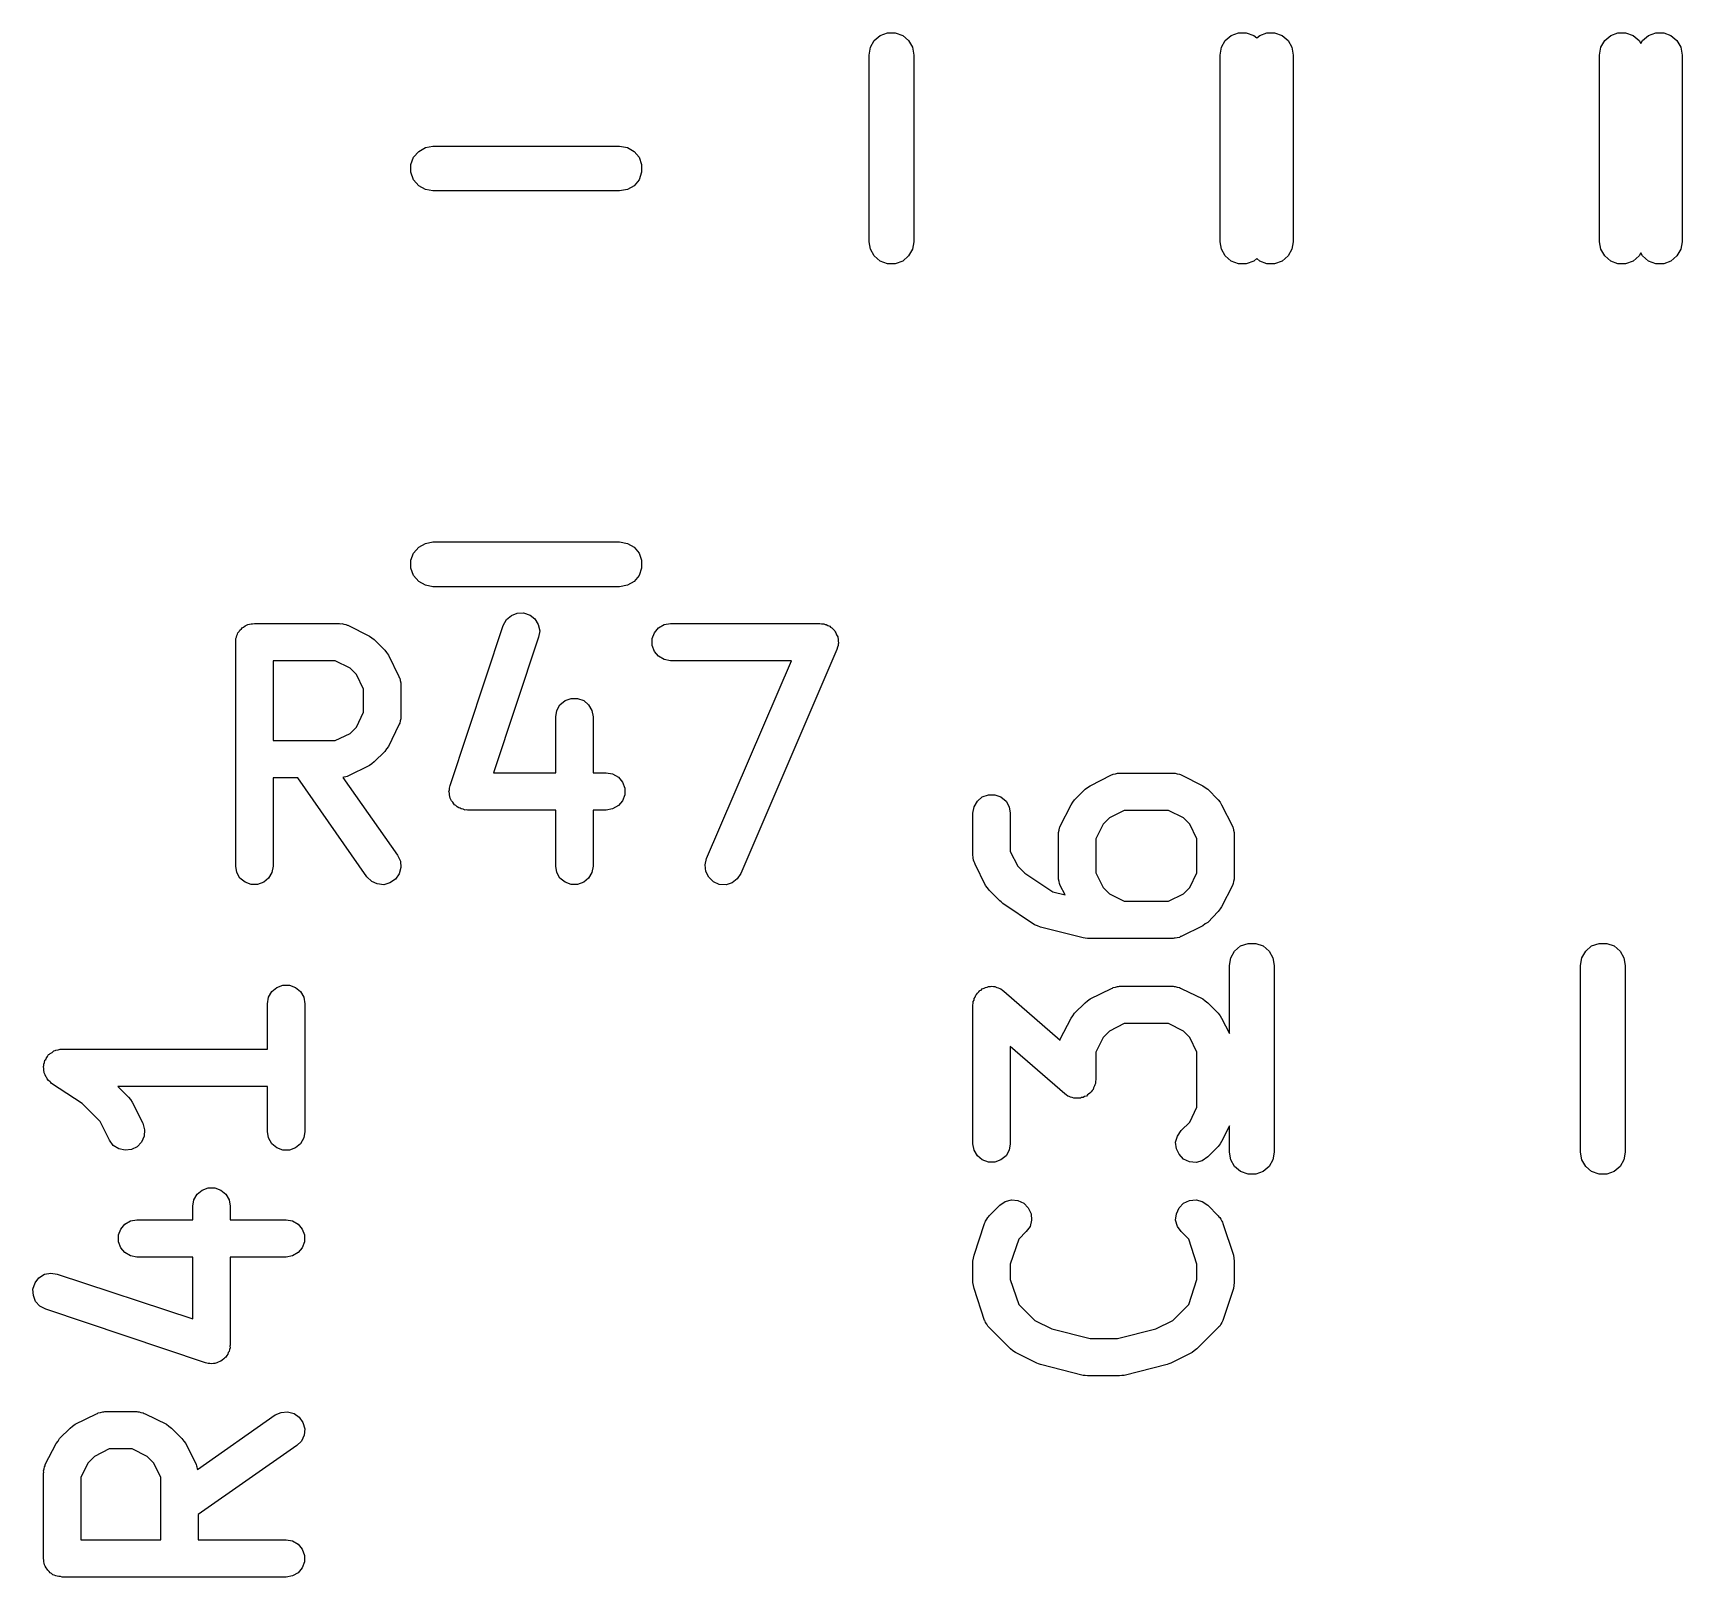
# Model space of a CAD drawing. Extents: x 83.4 to 168.1, y -157.3 to -85.4.
# Drawn here: x 121.357 to 125.773, y -120.176 to -116.041 of the extents above; entities that cross this region are included whole.
import ezdxf

# ---------------------------------------------------------------- set-up
doc = ezdxf.new("R2010")
doc.units = 0
doc.header["$MEASUREMENT"] = 0
doc.layers.add('BLACK', color=7, linetype='CONTINUOUS')

msp = doc.modelspace()

# ---------------------------------------------------------------- linework, layer by layer
at = {"layer": 'Black'}
for p, q in [((123.61, -116.061), (123.626, -116.048)), ((123.626, -116.048), (123.645, -116.041)), ((123.645, -116.041), (123.666, -116.041)), ((123.666, -116.041), (123.686, -116.048)), ((123.686, -116.048), (123.702, -116.061)), ((124.55, -116.061), (124.566, -116.048)), ((124.566, -116.048), (124.585, -116.041)), ((124.585, -116.041), (124.606, -116.041)), ((124.606, -116.041), (124.626, -116.048)), ((124.626, -116.048), (124.634, -116.054)), ((124.634, -116.054), (124.642, -116.048)), ((124.642, -116.048), (124.661, -116.041)), ((124.661, -116.041), (124.682, -116.041)), ((124.682, -116.041), (124.702, -116.048)), ((124.702, -116.048), (124.718, -116.061)), ((125.566, -116.061), (125.582, -116.048)), ((125.582, -116.048), (125.601, -116.041)), ((125.601, -116.041), (125.622, -116.041)), ((125.622, -116.041), (125.642, -116.048)), ((125.642, -116.048), (125.658, -116.061)), ((125.667, -116.061), (125.683, -116.048)), ((125.683, -116.048), (125.703, -116.041)), ((125.703, -116.041), (125.724, -116.041)), ((125.724, -116.041), (125.743, -116.048)), ((125.743, -116.048), (125.759, -116.061)), ((123.596, -116.1), (123.6, -116.079)), ((123.6, -116.079), (123.61, -116.061)), ((123.702, -116.061), (123.712, -116.079)), ((123.712, -116.079), (123.716, -116.1)), ((124.536, -116.1), (124.54, -116.079)), ((124.54, -116.079), (124.55, -116.061)), ((124.718, -116.061), (124.728, -116.079)), ((124.728, -116.079), (124.732, -116.1)), ((125.552, -116.1), (125.556, -116.079)), ((125.556, -116.079), (125.566, -116.061)), ((125.658, -116.061), (125.663, -116.069)), ((125.663, -116.069), (125.667, -116.061)), ((125.759, -116.061), (125.77, -116.079)), ((125.77, -116.079), (125.773, -116.1)), ((123.596, -116.6), (123.596, -116.1)), ((123.716, -116.1), (123.716, -116.6)), ((124.536, -116.6), (124.536, -116.1)), ((124.732, -116.1), (124.732, -116.6)), ((125.552, -116.6), (125.552, -116.1)), ((125.773, -116.1), (125.773, -116.6)), ((122.376, -116.374), (122.39, -116.358)), ((122.39, -116.358), (122.408, -116.348)), ((122.408, -116.348), (122.428, -116.344)), ((122.428, -116.344), (122.928, -116.344)), ((122.928, -116.344), (122.949, -116.348)), ((122.949, -116.348), (122.967, -116.358)), ((122.967, -116.358), (122.98, -116.374)), ((122.369, -116.393), (122.376, -116.374)), ((122.369, -116.414), (122.369, -116.393)), ((122.98, -116.374), (122.987, -116.393)), ((122.987, -116.393), (122.987, -116.414)), ((122.376, -116.434), (122.369, -116.414)), ((122.39, -116.45), (122.376, -116.434)), ((122.98, -116.434), (122.967, -116.45)), ((122.987, -116.414), (122.98, -116.434)), ((122.408, -116.46), (122.39, -116.45)), ((122.428, -116.464), (122.408, -116.46)), ((122.928, -116.464), (122.428, -116.464)), ((122.949, -116.46), (122.928, -116.464)), ((122.967, -116.45), (122.949, -116.46)), ((123.6, -116.62), (123.596, -116.6)), ((123.61, -116.638), (123.6, -116.62)), ((123.712, -116.62), (123.702, -116.638)), ((123.716, -116.6), (123.712, -116.62)), ((124.54, -116.62), (124.536, -116.6)), ((124.55, -116.638), (124.54, -116.62)), ((124.728, -116.62), (124.718, -116.638)), ((124.732, -116.6), (124.728, -116.62)), ((125.556, -116.62), (125.552, -116.6)), ((125.566, -116.638), (125.556, -116.62)), ((125.77, -116.62), (125.759, -116.638)), ((125.773, -116.6), (125.77, -116.62)), ((123.626, -116.652), (123.61, -116.638)), ((123.645, -116.659), (123.626, -116.652)), ((123.666, -116.659), (123.645, -116.659)), ((123.686, -116.652), (123.666, -116.659)), ((123.702, -116.638), (123.686, -116.652)), ((124.566, -116.652), (124.55, -116.638)), ((124.585, -116.659), (124.566, -116.652)), ((124.606, -116.659), (124.585, -116.659)), ((124.626, -116.652), (124.606, -116.659)), ((124.634, -116.645), (124.626, -116.652)), ((124.642, -116.652), (124.634, -116.645)), ((124.661, -116.659), (124.642, -116.652)), ((124.682, -116.659), (124.661, -116.659)), ((124.702, -116.652), (124.682, -116.659)), ((124.718, -116.638), (124.702, -116.652)), ((125.582, -116.652), (125.566, -116.638)), ((125.601, -116.659), (125.582, -116.652)), ((125.622, -116.659), (125.601, -116.659)), ((125.642, -116.652), (125.622, -116.659)), ((125.658, -116.638), (125.642, -116.652)), ((125.663, -116.63), (125.658, -116.638)), ((125.667, -116.638), (125.663, -116.63)), ((125.683, -116.652), (125.667, -116.638)), ((125.703, -116.659), (125.683, -116.652)), ((125.724, -116.659), (125.703, -116.659)), ((125.743, -116.652), (125.724, -116.659)), ((125.759, -116.638), (125.743, -116.652)), ((122.376, -117.434), (122.39, -117.418)), ((122.39, -117.418), (122.408, -117.408)), ((122.408, -117.408), (122.428, -117.404)), ((122.428, -117.404), (122.928, -117.404)), ((122.928, -117.404), (122.949, -117.408)), ((122.949, -117.408), (122.967, -117.418)), ((122.967, -117.418), (122.98, -117.434)), ((122.369, -117.453), (122.376, -117.434)), ((122.369, -117.474), (122.369, -117.453)), ((122.98, -117.434), (122.987, -117.453)), ((122.987, -117.453), (122.987, -117.474)), ((122.376, -117.494), (122.369, -117.474)), ((122.39, -117.51), (122.376, -117.494)), ((122.98, -117.494), (122.967, -117.51)), ((122.987, -117.474), (122.98, -117.494)), ((122.408, -117.52), (122.39, -117.51)), ((122.428, -117.524), (122.408, -117.52)), ((122.928, -117.524), (122.428, -117.524)), ((122.949, -117.52), (122.928, -117.524)), ((122.967, -117.51), (122.949, -117.52)), ((122.638, -117.601), (122.654, -117.595)), ((122.654, -117.595), (122.671, -117.594)), ((122.671, -117.594), (122.688, -117.6)), ((121.909, -117.644), (121.911, -117.64)), ((121.911, -117.64), (121.915, -117.637)), ((121.915, -117.637), (121.917, -117.634)), ((121.917, -117.634), (121.921, -117.632)), ((121.921, -117.632), (121.925, -117.629)), ((121.925, -117.629), (121.929, -117.627)), ((121.929, -117.627), (121.932, -117.625)), ((121.932, -117.625), (121.937, -117.624)), ((121.937, -117.624), (121.941, -117.623)), ((121.941, -117.623), (121.945, -117.623)), ((121.945, -117.623), (121.95, -117.622)), ((121.95, -117.622), (122.178, -117.622)), ((122.178, -117.622), (122.181, -117.623)), ((122.181, -117.623), (122.184, -117.622)), ((122.184, -117.622), (122.189, -117.624)), ((122.189, -117.624), (122.195, -117.625)), ((122.195, -117.625), (122.198, -117.627)), ((122.198, -117.627), (122.2, -117.627)), ((122.2, -117.627), (122.258, -117.656)), ((122.474, -118.056), (122.616, -117.628)), ((122.616, -117.628), (122.625, -117.612)), ((122.625, -117.612), (122.638, -117.601)), ((122.688, -117.6), (122.701, -117.61)), ((122.701, -117.61), (122.71, -117.625)), ((122.71, -117.625), (122.714, -117.642)), ((122.714, -117.642), (122.711, -117.659)), ((123.021, -117.647), (123.032, -117.634)), ((123.032, -117.634), (123.047, -117.625)), ((123.047, -117.625), (123.064, -117.622)), ((123.064, -117.622), (123.464, -117.622)), ((123.464, -117.622), (123.469, -117.623)), ((123.469, -117.623), (123.475, -117.623)), ((123.475, -117.623), (123.478, -117.625)), ((123.478, -117.625), (123.481, -117.625)), ((123.481, -117.625), (123.486, -117.628)), ((123.486, -117.628), (123.491, -117.63)), ((123.491, -117.63), (123.493, -117.632)), ((123.493, -117.632), (123.496, -117.634)), ((123.496, -117.634), (123.5, -117.638)), ((123.5, -117.638), (123.504, -117.642)), ((123.504, -117.642), (123.505, -117.645)), ((121.9, -117.663), (121.902, -117.659)), ((121.9, -117.668), (121.9, -117.663)), ((121.9, -117.672), (121.9, -117.668)), ((121.9, -118.272), (121.9, -117.672)), ((121.902, -117.659), (121.903, -117.655)), ((121.903, -117.655), (121.905, -117.651)), ((121.905, -117.651), (121.906, -117.647)), ((121.906, -117.647), (121.909, -117.644)), ((122.258, -117.656), (122.264, -117.661)), ((122.264, -117.661), (122.271, -117.665)), ((122.271, -117.665), (122.299, -117.694)), ((122.711, -117.659), (122.59, -118.022)), ((123.015, -117.663), (123.021, -117.647)), ((123.015, -117.681), (123.015, -117.663)), ((123.021, -117.697), (123.015, -117.681)), ((123.505, -117.645), (123.507, -117.647)), ((123.507, -117.647), (123.509, -117.653)), ((123.509, -117.653), (123.512, -117.658)), ((123.511, -117.686), (123.51, -117.692)), ((123.513, -117.681), (123.511, -117.686)), ((123.512, -117.658), (123.512, -117.661)), ((123.512, -117.661), (123.513, -117.663)), ((123.513, -117.663), (123.513, -117.669)), ((123.513, -117.669), (123.514, -117.675)), ((123.514, -117.675), (123.513, -117.678)), ((123.513, -117.678), (123.513, -117.681)), ((122, -117.722), (122, -117.936)), ((122.166, -117.722), (122, -117.722)), ((122.206, -117.742), (122.166, -117.722)), ((122.299, -117.694), (122.304, -117.7)), ((122.304, -117.7), (122.309, -117.707)), ((122.309, -117.707), (122.337, -117.764)), ((123.032, -117.71), (123.021, -117.697)), ((123.047, -117.719), (123.032, -117.71)), ((123.064, -117.722), (123.047, -117.719)), ((123.388, -117.722), (123.064, -117.722)), ((123.161, -118.252), (123.388, -117.722)), ((123.51, -117.692), (123.253, -118.292)), ((122.223, -117.759), (122.206, -117.742)), ((122.242, -117.798), (122.223, -117.759)), ((122.337, -117.764), (122.338, -117.767)), ((122.338, -117.767), (122.339, -117.769)), ((122.339, -117.769), (122.34, -117.775)), ((122.242, -117.86), (122.242, -117.798)), ((122.34, -117.775), (122.342, -117.781)), ((122.342, -117.781), (122.342, -117.784)), ((122.342, -117.784), (122.342, -117.786)), ((122.342, -117.786), (122.342, -117.872)), ((122.223, -117.9), (122.242, -117.86)), ((122.757, -117.872), (122.76, -117.855)), ((122.76, -117.855), (122.768, -117.84)), ((122.768, -117.84), (122.782, -117.829)), ((122.782, -117.829), (122.798, -117.823)), ((122.798, -117.823), (122.815, -117.823)), ((122.815, -117.823), (122.832, -117.829)), ((122.832, -117.829), (122.845, -117.84)), ((122.845, -117.84), (122.854, -117.855)), ((122.854, -117.855), (122.857, -117.872)), ((122.206, -117.917), (122.223, -117.9)), ((122.337, -117.894), (122.309, -117.952)), ((122.338, -117.892), (122.337, -117.894)), ((122.339, -117.889), (122.338, -117.892)), ((122.34, -117.883), (122.339, -117.889)), ((122.342, -117.878), (122.34, -117.883)), ((122.342, -117.872), (122.342, -117.875)), ((122.342, -117.875), (122.342, -117.878)), ((122.757, -118.022), (122.757, -117.872)), ((122.857, -117.872), (122.857, -118.022)), ((122, -117.936), (122.166, -117.936)), ((122.166, -117.936), (122.206, -117.917)), ((122.271, -117.993), (122.264, -117.998)), ((122.299, -117.965), (122.271, -117.993)), ((122.304, -117.958), (122.299, -117.965)), ((122.309, -117.952), (122.304, -117.958)), ((122.066, -118.036), (122, -118.036)), ((122, -118.036), (122, -118.272)), ((122.251, -118.301), (122.066, -118.036)), ((122.189, -118.034), (122.187, -118.035)), ((122.187, -118.035), (122.333, -118.243)), ((122.195, -118.033), (122.189, -118.034)), ((122.198, -118.032), (122.195, -118.033)), ((122.2, -118.031), (122.198, -118.032)), ((122.258, -118.003), (122.2, -118.031)), ((122.264, -117.998), (122.258, -118.003)), ((122.59, -118.022), (122.757, -118.022)), ((122.857, -118.022), (122.892, -118.022)), ((122.892, -118.022), (122.909, -118.025)), ((122.909, -118.025), (122.925, -118.034)), ((122.925, -118.034), (122.936, -118.047)), ((124.188, -118.057), (124.245, -118.028)), ((124.245, -118.028), (124.248, -118.027)), ((124.248, -118.027), (124.25, -118.026)), ((124.25, -118.026), (124.256, -118.025)), ((124.256, -118.025), (124.261, -118.023)), ((124.261, -118.023), (124.264, -118.023)), ((124.264, -118.023), (124.267, -118.023)), ((124.267, -118.023), (124.41, -118.023)), ((124.41, -118.023), (124.413, -118.023)), ((124.413, -118.023), (124.416, -118.023)), ((124.416, -118.023), (124.421, -118.025)), ((124.421, -118.025), (124.427, -118.026)), ((124.427, -118.026), (124.43, -118.027)), ((124.43, -118.027), (124.432, -118.028)), ((124.432, -118.028), (124.49, -118.057)), ((122.471, -118.073), (122.472, -118.068)), ((122.472, -118.077), (122.471, -118.073)), ((122.472, -118.063), (122.473, -118.06)), ((122.472, -118.068), (122.472, -118.063)), ((122.472, -118.081), (122.472, -118.077)), ((122.473, -118.086), (122.472, -118.081)), ((122.473, -118.06), (122.474, -118.056)), ((122.936, -118.047), (122.942, -118.063)), ((122.942, -118.081), (122.936, -118.097)), ((122.942, -118.063), (122.942, -118.081)), ((123.899, -118.087), (123.916, -118.081)), ((123.916, -118.081), (123.933, -118.081)), ((123.933, -118.081), (123.949, -118.087)), ((124.146, -118.095), (124.175, -118.066)), ((124.175, -118.066), (124.181, -118.062)), ((124.181, -118.062), (124.188, -118.057)), ((124.49, -118.057), (124.496, -118.062)), ((124.496, -118.062), (124.503, -118.066)), ((124.503, -118.066), (124.531, -118.095)), ((122.474, -118.09), (122.473, -118.086)), ((122.476, -118.094), (122.474, -118.09)), ((122.478, -118.097), (122.476, -118.094)), ((122.481, -118.101), (122.478, -118.097)), ((122.484, -118.105), (122.481, -118.101)), ((122.486, -118.108), (122.484, -118.105)), ((122.489, -118.11), (122.486, -118.108)), ((122.493, -118.113), (122.489, -118.11)), ((122.497, -118.116), (122.493, -118.113)), ((122.501, -118.117), (122.497, -118.116)), ((122.504, -118.119), (122.501, -118.117)), ((122.509, -118.12), (122.504, -118.119)), ((122.514, -118.122), (122.509, -118.12)), ((122.517, -118.121), (122.514, -118.122)), ((122.521, -118.122), (122.517, -118.121)), ((122.757, -118.122), (122.521, -118.122)), ((122.757, -118.272), (122.757, -118.122)), ((122.892, -118.122), (122.857, -118.122)), ((122.857, -118.122), (122.857, -118.272)), ((122.909, -118.119), (122.892, -118.122)), ((122.925, -118.11), (122.909, -118.119)), ((122.936, -118.097), (122.925, -118.11)), ((123.874, -118.13), (123.877, -118.113)), ((123.877, -118.113), (123.886, -118.098)), ((123.886, -118.098), (123.899, -118.087)), ((123.949, -118.087), (123.963, -118.098)), ((123.963, -118.098), (123.971, -118.113)), ((123.971, -118.113), (123.974, -118.13)), ((124.108, -118.165), (124.137, -118.108)), ((124.137, -118.108), (124.142, -118.101)), ((124.142, -118.101), (124.146, -118.095)), ((124.279, -118.123), (124.24, -118.143)), ((124.398, -118.123), (124.279, -118.123)), ((124.438, -118.143), (124.398, -118.123)), ((124.531, -118.095), (124.536, -118.101)), ((124.536, -118.101), (124.54, -118.108)), ((124.54, -118.108), (124.569, -118.165)), ((123.874, -118.244), (123.874, -118.13)), ((123.974, -118.13), (123.974, -118.233)), ((124.105, -118.176), (124.106, -118.17)), ((124.106, -118.17), (124.107, -118.168)), ((124.107, -118.168), (124.108, -118.165)), ((124.223, -118.16), (124.203, -118.199)), ((124.24, -118.143), (124.223, -118.16)), ((124.455, -118.16), (124.438, -118.143)), ((124.474, -118.199), (124.455, -118.16)), ((124.569, -118.165), (124.57, -118.168)), ((124.57, -118.168), (124.571, -118.17)), ((124.571, -118.17), (124.572, -118.176)), ((124.103, -118.182), (124.105, -118.176)), ((124.103, -118.184), (124.103, -118.182)), ((124.103, -118.187), (124.103, -118.184)), ((124.103, -118.302), (124.103, -118.187)), ((124.203, -118.199), (124.203, -118.29)), ((124.474, -118.29), (124.474, -118.199)), ((124.572, -118.176), (124.574, -118.182)), ((124.574, -118.182), (124.574, -118.184)), ((124.574, -118.184), (124.574, -118.187)), ((124.574, -118.187), (124.574, -118.302)), ((122.333, -118.243), (122.341, -118.259)), ((122.341, -118.259), (122.342, -118.276)), ((123.157, -118.269), (123.161, -118.252)), ((123.875, -118.247), (123.874, -118.244)), ((123.875, -118.25), (123.875, -118.247)), ((123.876, -118.256), (123.875, -118.25)), ((123.877, -118.261), (123.876, -118.256)), ((123.974, -118.233), (123.994, -118.272)), ((121.903, -118.289), (121.9, -118.272)), ((121.911, -118.304), (121.903, -118.289)), ((121.925, -118.315), (121.911, -118.304)), ((121.988, -118.304), (121.975, -118.315)), ((121.997, -118.289), (121.988, -118.304)), ((122, -118.272), (121.997, -118.289)), ((122.264, -118.313), (122.251, -118.301)), ((122.338, -118.293), (122.328, -118.307)), ((122.342, -118.276), (122.338, -118.293)), ((122.76, -118.289), (122.757, -118.272)), ((122.768, -118.304), (122.76, -118.289)), ((122.782, -118.315), (122.768, -118.304)), ((122.845, -118.304), (122.832, -118.315)), ((122.854, -118.289), (122.845, -118.304)), ((122.857, -118.272), (122.854, -118.289)), ((123.159, -118.287), (123.157, -118.269)), ((123.167, -118.302), (123.159, -118.287)), ((123.179, -118.314), (123.167, -118.302)), ((123.253, -118.292), (123.243, -118.306)), ((123.879, -118.264), (123.877, -118.261)), ((123.88, -118.267), (123.879, -118.264)), ((123.908, -118.324), (123.88, -118.267)), ((123.994, -118.272), (124.013, -118.291)), ((124.013, -118.291), (124.088, -118.341)), ((124.103, -118.304), (124.103, -118.302)), ((124.103, -118.307), (124.103, -118.304)), ((124.203, -118.29), (124.223, -118.329)), ((124.455, -118.329), (124.474, -118.29)), ((124.574, -118.302), (124.574, -118.304)), ((124.574, -118.304), (124.574, -118.307)), ((121.941, -118.321), (121.925, -118.315)), ((121.958, -118.321), (121.941, -118.321)), ((121.975, -118.315), (121.958, -118.321)), ((122.279, -118.32), (122.264, -118.313)), ((122.297, -118.322), (122.279, -118.32)), ((122.313, -118.317), (122.297, -118.322)), ((122.328, -118.307), (122.313, -118.317)), ((122.798, -118.321), (122.782, -118.315)), ((122.815, -118.321), (122.798, -118.321)), ((122.832, -118.315), (122.815, -118.321)), ((123.195, -118.321), (123.179, -118.314)), ((123.213, -118.322), (123.195, -118.321)), ((123.229, -118.317), (123.213, -118.322)), ((123.243, -118.306), (123.229, -118.317)), ((123.913, -118.33), (123.908, -118.324)), ((123.918, -118.337), (123.913, -118.33)), ((123.946, -118.365), (123.918, -118.337)), ((124.088, -118.341), (124.121, -118.349)), ((124.105, -118.313), (124.103, -118.307)), ((124.106, -118.319), (124.105, -118.313)), ((124.107, -118.321), (124.106, -118.319)), ((124.108, -118.324), (124.107, -118.321)), ((124.121, -118.349), (124.108, -118.324)), ((124.223, -118.329), (124.24, -118.346)), ((124.24, -118.346), (124.279, -118.366)), ((124.398, -118.366), (124.438, -118.346)), ((124.438, -118.346), (124.455, -118.329)), ((124.569, -118.324), (124.54, -118.381)), ((124.57, -118.321), (124.569, -118.324)), ((124.571, -118.319), (124.57, -118.321)), ((124.572, -118.313), (124.571, -118.319)), ((124.574, -118.307), (124.572, -118.313)), ((123.95, -118.368), (123.946, -118.365)), ((123.954, -118.372), (123.95, -118.368)), ((124.039, -118.429), (123.954, -118.372)), ((124.279, -118.366), (124.398, -118.366)), ((124.536, -118.387), (124.531, -118.394)), ((124.54, -118.381), (124.536, -118.387)), ((124.047, -118.432), (124.039, -118.429)), ((124.055, -118.436), (124.047, -118.432)), ((124.169, -118.464), (124.055, -118.436)), ((124.49, -118.432), (124.432, -118.461)), ((124.496, -118.427), (124.49, -118.432)), ((124.503, -118.423), (124.496, -118.427)), ((124.531, -118.394), (124.503, -118.423)), ((124.175, -118.465), (124.169, -118.464)), ((124.181, -118.466), (124.175, -118.465)), ((124.41, -118.466), (124.181, -118.466)), ((124.413, -118.465), (124.41, -118.466)), ((124.416, -118.465), (124.413, -118.465)), ((124.421, -118.464), (124.416, -118.465)), ((124.427, -118.463), (124.421, -118.464)), ((124.43, -118.461), (124.427, -118.463)), ((124.432, -118.461), (124.43, -118.461)), ((124.591, -118.486), (124.611, -118.479)), ((124.611, -118.479), (124.632, -118.479)), ((124.632, -118.479), (124.651, -118.486)), ((125.531, -118.486), (125.551, -118.479)), ((125.551, -118.479), (125.572, -118.479)), ((125.572, -118.479), (125.591, -118.486)), ((124.561, -118.538), (124.565, -118.518)), ((124.565, -118.518), (124.575, -118.5)), ((124.575, -118.5), (124.591, -118.486)), ((124.651, -118.486), (124.667, -118.5)), ((124.667, -118.5), (124.677, -118.518)), ((124.677, -118.518), (124.681, -118.538)), ((125.501, -118.538), (125.505, -118.518)), ((125.505, -118.518), (125.515, -118.5)), ((125.515, -118.5), (125.531, -118.486)), ((125.591, -118.486), (125.607, -118.5)), ((125.607, -118.5), (125.617, -118.518)), ((125.617, -118.518), (125.621, -118.538)), ((124.561, -118.72), (124.561, -118.538)), ((124.681, -118.538), (124.681, -119.038)), ((125.501, -119.038), (125.501, -118.538)), ((125.621, -118.538), (125.621, -119.038)), ((121.988, -118.623), (121.997, -118.608)), ((121.997, -118.608), (122.01, -118.597)), ((122.01, -118.597), (122.026, -118.591)), ((122.026, -118.591), (122.044, -118.591)), ((122.044, -118.591), (122.06, -118.597)), ((122.06, -118.597), (122.073, -118.608)), ((122.073, -118.608), (122.082, -118.623)), ((123.884, -118.616), (123.886, -118.612)), ((123.886, -118.612), (123.89, -118.609)), ((123.89, -118.609), (123.893, -118.605)), ((123.893, -118.605), (123.896, -118.604)), ((123.896, -118.604), (123.899, -118.601)), ((123.899, -118.601), (123.904, -118.599)), ((123.904, -118.599), (123.908, -118.597)), ((123.908, -118.597), (123.912, -118.596)), ((123.912, -118.596), (123.916, -118.595)), ((123.916, -118.595), (123.921, -118.595)), ((123.921, -118.595), (123.925, -118.594)), ((123.925, -118.594), (123.929, -118.595)), ((123.929, -118.595), (123.933, -118.595)), ((123.933, -118.595), (123.938, -118.597)), ((123.938, -118.597), (123.942, -118.598)), ((123.942, -118.598), (123.946, -118.6)), ((123.946, -118.6), (123.949, -118.601)), ((123.949, -118.601), (123.953, -118.604)), ((123.953, -118.604), (123.957, -118.607)), ((123.957, -118.607), (124.108, -118.738)), ((124.188, -118.628), (124.245, -118.6)), ((124.245, -118.6), (124.248, -118.599)), ((124.248, -118.599), (124.25, -118.597)), ((124.25, -118.597), (124.256, -118.596)), ((124.256, -118.596), (124.261, -118.595)), ((124.261, -118.595), (124.264, -118.595)), ((124.264, -118.595), (124.267, -118.594)), ((124.267, -118.594), (124.41, -118.594)), ((124.41, -118.594), (124.413, -118.595)), ((124.413, -118.595), (124.416, -118.595)), ((124.416, -118.595), (124.421, -118.596)), ((124.421, -118.596), (124.427, -118.597)), ((124.427, -118.597), (124.43, -118.599)), ((124.43, -118.599), (124.432, -118.6)), ((124.432, -118.6), (124.49, -118.628)), ((121.985, -118.641), (121.988, -118.623)), ((121.985, -118.762), (121.985, -118.641)), ((122.082, -118.623), (122.085, -118.641)), ((122.085, -118.641), (122.085, -118.983)), ((123.874, -118.644), (123.875, -118.64)), ((123.874, -119.016), (123.874, -118.644)), ((123.875, -118.635), (123.877, -118.631)), ((123.875, -118.64), (123.875, -118.635)), ((123.877, -118.627), (123.88, -118.623)), ((123.877, -118.631), (123.877, -118.627)), ((123.88, -118.623), (123.882, -118.618)), ((123.882, -118.618), (123.884, -118.616)), ((124.146, -118.666), (124.175, -118.638)), ((124.175, -118.638), (124.181, -118.633)), ((124.181, -118.633), (124.188, -118.628)), ((124.49, -118.628), (124.496, -118.633)), ((124.496, -118.633), (124.503, -118.638)), ((124.503, -118.638), (124.531, -118.666)), ((124.108, -118.736), (124.137, -118.679)), ((124.137, -118.679), (124.142, -118.673)), ((124.142, -118.673), (124.146, -118.666)), ((124.279, -118.694), (124.24, -118.714)), ((124.398, -118.694), (124.279, -118.694)), ((124.438, -118.714), (124.398, -118.694)), ((124.531, -118.666), (124.536, -118.673)), ((124.536, -118.673), (124.54, -118.679)), ((124.54, -118.679), (124.561, -118.72)), ((124.108, -118.738), (124.108, -118.736)), ((124.223, -118.731), (124.203, -118.77)), ((124.24, -118.714), (124.223, -118.731)), ((124.455, -118.731), (124.438, -118.714)), ((124.474, -118.77), (124.455, -118.731)), ((121.389, -118.792), (121.391, -118.79)), ((121.391, -118.79), (121.392, -118.787)), ((121.392, -118.787), (121.396, -118.782)), ((121.396, -118.782), (121.399, -118.777)), ((121.399, -118.777), (121.401, -118.776)), ((121.401, -118.776), (121.403, -118.774)), ((121.403, -118.774), (121.408, -118.771)), ((121.408, -118.771), (121.413, -118.767)), ((121.413, -118.767), (121.416, -118.766)), ((121.416, -118.766), (121.418, -118.765)), ((121.418, -118.765), (121.424, -118.764)), ((121.424, -118.764), (121.43, -118.762)), ((121.43, -118.762), (121.432, -118.762)), ((121.432, -118.762), (121.435, -118.762)), ((121.435, -118.762), (121.985, -118.762)), ((124.12, -118.882), (123.974, -118.755)), ((123.974, -118.755), (123.974, -119.016)), ((124.203, -118.77), (124.203, -118.844)), ((124.474, -118.918), (124.474, -118.77)), ((121.385, -118.809), (121.386, -118.806)), ((121.386, -118.815), (121.385, -118.809)), ((121.386, -118.803), (121.388, -118.798)), ((121.386, -118.806), (121.386, -118.803)), ((121.386, -118.821), (121.386, -118.815)), ((121.387, -118.823), (121.386, -118.821)), ((121.387, -118.826), (121.387, -118.823)), ((121.39, -118.831), (121.387, -118.826)), ((121.388, -118.798), (121.389, -118.792)), ((121.392, -118.837), (121.39, -118.831)), ((121.394, -118.839), (121.392, -118.837)), ((121.395, -118.842), (121.394, -118.839)), ((121.399, -118.846), (121.395, -118.842)), ((121.403, -118.85), (121.399, -118.846)), ((121.405, -118.852), (121.403, -118.85)), ((121.407, -118.854), (121.405, -118.852)), ((121.489, -118.908), (121.407, -118.854)), ((121.985, -118.862), (121.584, -118.862)), ((121.584, -118.862), (121.613, -118.891)), ((121.985, -118.983), (121.985, -118.862)), ((124.191, -118.877), (124.187, -118.88)), ((124.193, -118.873), (124.191, -118.877)), ((124.196, -118.87), (124.193, -118.873)), ((124.197, -118.866), (124.196, -118.87)), ((124.2, -118.861), (124.197, -118.866)), ((124.201, -118.858), (124.2, -118.861)), ((124.202, -118.854), (124.201, -118.858)), ((124.203, -118.844), (124.202, -118.849)), ((124.202, -118.849), (124.202, -118.854)), ((121.537, -118.956), (121.489, -118.908)), ((121.613, -118.891), (121.618, -118.897)), ((121.618, -118.897), (121.623, -118.904)), ((121.623, -118.904), (121.651, -118.961)), ((124.124, -118.885), (124.12, -118.882)), ((124.128, -118.888), (124.124, -118.885)), ((124.132, -118.889), (124.128, -118.888)), ((124.135, -118.891), (124.132, -118.889)), ((124.14, -118.892), (124.135, -118.891)), ((124.144, -118.894), (124.14, -118.892)), ((124.148, -118.894), (124.144, -118.894)), ((124.152, -118.894), (124.148, -118.894)), ((124.157, -118.894), (124.152, -118.894)), ((124.162, -118.894), (124.157, -118.894)), ((124.165, -118.892), (124.162, -118.894)), ((124.169, -118.892), (124.165, -118.892)), ((124.173, -118.889), (124.169, -118.892)), ((124.178, -118.888), (124.173, -118.889)), ((124.181, -118.885), (124.178, -118.888)), ((124.184, -118.883), (124.181, -118.885)), ((124.187, -118.88), (124.184, -118.883)), ((124.455, -118.958), (124.474, -118.918)), ((121.562, -119.006), (121.537, -118.956)), ((121.651, -118.961), (121.656, -118.978)), ((124.432, -118.98), (124.455, -118.958)), ((121.572, -119.02), (121.562, -119.006)), ((121.648, -119.011), (121.636, -119.024)), ((121.655, -118.995), (121.648, -119.011)), ((121.656, -118.978), (121.655, -118.995)), ((121.988, -119), (121.985, -118.983)), ((121.997, -119.016), (121.988, -119)), ((122.082, -119), (122.073, -119.016)), ((122.085, -118.983), (122.082, -119)), ((124.417, -119.011), (124.422, -118.995)), ((124.419, -119.029), (124.417, -119.011)), ((124.422, -118.995), (124.432, -118.98)), ((124.54, -119.01), (124.536, -119.016)), ((124.561, -118.968), (124.54, -119.01)), ((124.561, -119.038), (124.561, -118.968)), ((121.587, -119.029), (121.572, -119.02)), ((121.604, -119.033), (121.587, -119.029)), ((121.621, -119.031), (121.604, -119.033)), ((121.636, -119.024), (121.621, -119.031)), ((122.01, -119.027), (121.997, -119.016)), ((122.026, -119.033), (122.01, -119.027)), ((122.044, -119.033), (122.026, -119.033)), ((122.06, -119.027), (122.044, -119.033)), ((122.073, -119.016), (122.06, -119.027)), ((123.877, -119.033), (123.874, -119.016)), ((123.886, -119.048), (123.877, -119.033)), ((123.899, -119.059), (123.886, -119.048)), ((123.963, -119.048), (123.949, -119.059)), ((123.971, -119.033), (123.963, -119.048)), ((123.974, -119.016), (123.971, -119.033)), ((124.426, -119.044), (124.419, -119.029)), ((124.438, -119.057), (124.426, -119.044)), ((124.503, -119.051), (124.488, -119.061)), ((124.531, -119.023), (124.503, -119.051)), ((124.536, -119.016), (124.531, -119.023)), ((124.565, -119.059), (124.561, -119.038)), ((124.681, -119.038), (124.677, -119.059)), ((125.505, -119.059), (125.501, -119.038)), ((125.621, -119.038), (125.617, -119.059)), ((123.916, -119.065), (123.899, -119.059)), ((123.933, -119.065), (123.916, -119.065)), ((123.949, -119.059), (123.933, -119.065)), ((124.454, -119.064), (124.438, -119.057)), ((124.472, -119.066), (124.454, -119.064)), ((124.488, -119.061), (124.472, -119.066)), ((124.575, -119.077), (124.565, -119.059)), ((124.591, -119.09), (124.575, -119.077)), ((124.611, -119.097), (124.591, -119.09)), ((124.632, -119.097), (124.611, -119.097)), ((124.651, -119.09), (124.632, -119.097)), ((124.667, -119.077), (124.651, -119.09)), ((124.677, -119.059), (124.667, -119.077)), ((125.515, -119.077), (125.505, -119.059)), ((125.531, -119.09), (125.515, -119.077)), ((125.551, -119.097), (125.531, -119.09)), ((125.572, -119.097), (125.551, -119.097)), ((125.591, -119.09), (125.572, -119.097)), ((125.607, -119.077), (125.591, -119.09)), ((125.617, -119.059), (125.607, -119.077)), ((121.797, -119.151), (121.81, -119.14)), ((121.81, -119.14), (121.826, -119.134)), ((121.826, -119.134), (121.844, -119.134)), ((121.844, -119.134), (121.86, -119.14)), ((121.86, -119.14), (121.873, -119.151)), ((121.785, -119.183), (121.788, -119.166)), ((121.785, -119.219), (121.785, -119.183)), ((121.788, -119.166), (121.797, -119.151)), ((121.873, -119.151), (121.882, -119.166)), ((121.882, -119.166), (121.885, -119.183)), ((121.885, -119.183), (121.885, -119.219)), ((123.918, -119.209), (123.946, -119.18)), ((123.946, -119.18), (123.96, -119.17)), ((123.96, -119.17), (123.977, -119.166)), ((123.977, -119.166), (123.994, -119.168)), ((123.994, -119.168), (124.01, -119.175)), ((124.01, -119.175), (124.022, -119.187)), ((124.022, -119.187), (124.03, -119.203)), ((124.419, -119.203), (124.426, -119.187)), ((124.426, -119.187), (124.438, -119.175)), ((124.438, -119.175), (124.454, -119.168)), ((124.454, -119.168), (124.472, -119.166)), ((124.472, -119.166), (124.488, -119.17)), ((124.488, -119.17), (124.503, -119.18)), ((124.503, -119.18), (124.531, -119.209)), ((121.592, -119.244), (121.603, -119.231)), ((121.603, -119.231), (121.618, -119.222)), ((121.618, -119.222), (121.635, -119.219)), ((121.635, -119.219), (121.785, -119.219)), ((121.885, -119.219), (122.035, -119.219)), ((122.035, -119.219), (122.052, -119.222)), ((122.052, -119.222), (122.067, -119.231)), ((122.067, -119.231), (122.078, -119.244)), ((123.877, -119.314), (123.905, -119.229)), ((123.905, -119.229), (123.907, -119.226)), ((123.907, -119.226), (123.908, -119.223)), ((123.908, -119.223), (123.911, -119.218)), ((123.911, -119.218), (123.914, -119.213)), ((123.914, -119.213), (123.916, -119.211)), ((123.916, -119.211), (123.918, -119.209)), ((124.031, -119.22), (124.027, -119.237)), ((124.03, -119.203), (124.031, -119.22)), ((124.417, -119.22), (124.419, -119.203)), ((124.422, -119.237), (124.417, -119.22)), ((124.531, -119.209), (124.533, -119.211)), ((124.533, -119.211), (124.535, -119.213)), ((124.535, -119.213), (124.538, -119.218)), ((124.538, -119.218), (124.541, -119.223)), ((124.541, -119.223), (124.542, -119.226)), ((124.542, -119.226), (124.543, -119.229)), ((124.543, -119.229), (124.572, -119.314)), ((121.586, -119.26), (121.592, -119.244)), ((121.586, -119.278), (121.586, -119.26)), ((122.078, -119.244), (122.084, -119.26)), ((122.084, -119.26), (122.084, -119.278)), ((123.997, -119.271), (123.974, -119.338)), ((124.017, -119.251), (123.997, -119.271)), ((124.027, -119.237), (124.017, -119.251)), ((124.432, -119.251), (124.422, -119.237)), ((124.452, -119.271), (124.432, -119.251)), ((124.474, -119.338), (124.452, -119.271)), ((121.592, -119.294), (121.586, -119.278)), ((121.603, -119.307), (121.592, -119.294)), ((121.618, -119.316), (121.603, -119.307)), ((121.635, -119.319), (121.618, -119.316)), ((121.785, -119.319), (121.635, -119.319)), ((121.785, -119.485), (121.785, -119.319)), ((122.035, -119.319), (121.885, -119.319)), ((121.885, -119.319), (121.885, -119.555)), ((122.052, -119.316), (122.035, -119.319)), ((122.067, -119.307), (122.052, -119.316)), ((122.078, -119.294), (122.067, -119.307)), ((122.084, -119.278), (122.078, -119.294)), ((123.876, -119.322), (123.877, -119.314)), ((124.572, -119.314), (124.573, -119.322)), ((121.388, -119.365), (121.405, -119.362)), ((121.405, -119.362), (121.422, -119.365)), ((123.874, -119.33), (123.876, -119.322)), ((123.874, -119.387), (123.874, -119.33)), ((123.974, -119.338), (123.974, -119.379)), ((124.474, -119.379), (124.474, -119.338)), ((124.573, -119.322), (124.574, -119.33)), ((124.574, -119.33), (124.574, -119.387)), ((121.357, -119.405), (121.363, -119.388)), ((121.358, -119.422), (121.357, -119.405)), ((121.363, -119.388), (121.373, -119.375)), ((121.373, -119.375), (121.388, -119.365)), ((121.422, -119.365), (121.785, -119.485)), ((123.876, -119.395), (123.874, -119.387)), ((123.877, -119.403), (123.876, -119.395)), ((123.905, -119.489), (123.877, -119.403)), ((123.974, -119.379), (123.997, -119.446)), ((124.452, -119.446), (124.474, -119.379)), ((124.572, -119.403), (124.543, -119.489)), ((124.573, -119.395), (124.572, -119.403)), ((124.574, -119.387), (124.573, -119.395)), ((121.364, -119.438), (121.358, -119.422)), ((121.375, -119.451), (121.364, -119.438)), ((121.391, -119.459), (121.375, -119.451)), ((123.997, -119.446), (124.04, -119.489)), ((124.409, -119.489), (124.452, -119.446)), ((121.819, -119.602), (121.391, -119.459)), ((123.907, -119.491), (123.905, -119.489)), ((123.908, -119.494), (123.907, -119.491)), ((123.911, -119.499), (123.908, -119.494)), ((124.04, -119.489), (124.085, -119.511)), ((124.364, -119.511), (124.409, -119.489)), ((124.541, -119.494), (124.538, -119.499)), ((124.542, -119.491), (124.541, -119.494)), ((124.543, -119.489), (124.542, -119.491)), ((123.914, -119.504), (123.911, -119.499)), ((123.916, -119.506), (123.914, -119.504)), ((123.918, -119.508), (123.916, -119.506)), ((123.975, -119.565), (123.918, -119.508)), ((124.085, -119.511), (124.188, -119.537)), ((124.188, -119.537), (124.261, -119.537)), ((124.261, -119.537), (124.364, -119.511)), ((124.531, -119.508), (124.474, -119.565)), ((124.533, -119.506), (124.531, -119.508)), ((124.535, -119.504), (124.533, -119.506)), ((124.538, -119.499), (124.535, -119.504)), ((121.876, -119.583), (121.873, -119.587)), ((121.879, -119.579), (121.876, -119.583)), ((121.88, -119.575), (121.879, -119.579)), ((121.882, -119.572), (121.88, -119.575)), ((121.883, -119.567), (121.882, -119.572)), ((121.885, -119.562), (121.883, -119.567)), ((121.885, -119.555), (121.884, -119.558)), ((121.884, -119.558), (121.885, -119.562)), ((123.981, -119.57), (123.975, -119.565)), ((123.988, -119.575), (123.981, -119.57)), ((124.045, -119.603), (123.988, -119.575)), ((124.461, -119.575), (124.404, -119.603)), ((124.467, -119.57), (124.461, -119.575)), ((124.474, -119.565), (124.467, -119.57)), ((121.823, -119.603), (121.819, -119.602)), ((121.826, -119.604), (121.823, -119.603)), ((121.831, -119.604), (121.826, -119.604)), ((121.836, -119.605), (121.831, -119.604)), ((121.84, -119.604), (121.836, -119.605)), ((121.844, -119.604), (121.84, -119.604)), ((121.849, -119.602), (121.844, -119.604)), ((121.853, -119.601), (121.849, -119.602)), ((121.857, -119.599), (121.853, -119.601)), ((121.86, -119.598), (121.857, -119.599)), ((121.864, -119.595), (121.86, -119.598)), ((121.868, -119.592), (121.864, -119.595)), ((121.871, -119.589), (121.868, -119.592)), ((121.873, -119.587), (121.871, -119.589)), ((124.05, -119.605), (124.045, -119.603)), ((124.055, -119.607), (124.05, -119.605)), ((124.169, -119.636), (124.055, -119.607)), ((124.394, -119.607), (124.279, -119.636)), ((124.399, -119.605), (124.394, -119.607)), ((124.404, -119.603), (124.399, -119.605)), ((124.175, -119.636), (124.169, -119.636)), ((124.181, -119.637), (124.175, -119.636)), ((124.267, -119.637), (124.181, -119.637)), ((124.273, -119.636), (124.267, -119.637)), ((124.279, -119.636), (124.273, -119.636)), ((121.47, -119.767), (121.527, -119.739)), ((121.527, -119.739), (121.53, -119.738)), ((121.53, -119.738), (121.532, -119.736)), ((121.532, -119.736), (121.538, -119.735)), ((121.538, -119.735), (121.544, -119.734)), ((121.544, -119.734), (121.547, -119.734)), ((121.547, -119.734), (121.549, -119.733)), ((121.549, -119.733), (121.635, -119.733)), ((121.635, -119.733), (121.638, -119.734)), ((121.638, -119.734), (121.641, -119.734)), ((121.641, -119.734), (121.646, -119.735)), ((121.646, -119.735), (121.652, -119.736)), ((121.652, -119.736), (121.655, -119.738)), ((121.655, -119.738), (121.657, -119.739)), ((121.657, -119.739), (121.715, -119.767)), ((121.798, -119.888), (122.006, -119.742)), ((122.006, -119.742), (122.022, -119.735)), ((122.022, -119.735), (122.039, -119.734)), ((122.039, -119.734), (122.056, -119.738)), ((122.056, -119.738), (122.07, -119.748)), ((122.07, -119.748), (122.08, -119.762)), ((121.424, -119.812), (121.428, -119.805)), ((121.428, -119.805), (121.457, -119.777)), ((121.457, -119.777), (121.463, -119.772)), ((121.463, -119.772), (121.47, -119.767)), ((121.715, -119.767), (121.721, -119.772)), ((121.721, -119.772), (121.728, -119.777)), ((121.728, -119.777), (121.756, -119.805)), ((121.756, -119.805), (121.761, -119.812)), ((122.083, -119.796), (122.076, -119.812)), ((122.08, -119.762), (122.085, -119.779)), ((122.085, -119.779), (122.083, -119.796)), ((121.39, -119.875), (121.419, -119.818)), ((121.419, -119.818), (121.424, -119.812)), ((121.561, -119.833), (121.522, -119.853)), ((121.623, -119.833), (121.561, -119.833)), ((121.663, -119.853), (121.623, -119.833)), ((121.761, -119.812), (121.766, -119.818)), ((121.766, -119.818), (121.794, -119.875)), ((122.064, -119.824), (121.799, -120.009)), ((122.076, -119.812), (122.064, -119.824)), ((121.385, -119.892), (121.387, -119.886)), ((121.386, -119.895), (121.385, -119.892)), ((121.387, -119.886), (121.388, -119.881)), ((121.388, -119.881), (121.39, -119.878)), ((121.39, -119.878), (121.39, -119.875)), ((121.505, -119.87), (121.485, -119.909)), ((121.522, -119.853), (121.505, -119.87)), ((121.68, -119.87), (121.663, -119.853)), ((121.699, -119.909), (121.68, -119.87)), ((121.794, -119.875), (121.795, -119.878)), ((121.795, -119.878), (121.796, -119.881)), ((121.796, -119.881), (121.797, -119.886)), ((121.797, -119.886), (121.798, -119.888)), ((121.385, -119.898), (121.386, -119.895)), ((121.385, -120.126), (121.385, -119.898)), ((121.485, -119.909), (121.485, -120.076)), ((121.699, -120.076), (121.699, -119.909)), ((121.799, -120.009), (121.799, -120.076)), ((121.485, -120.076), (121.699, -120.076)), ((121.799, -120.076), (122.035, -120.076)), ((122.035, -120.076), (122.052, -120.079)), ((122.052, -120.079), (122.067, -120.088)), ((122.067, -120.088), (122.078, -120.101)), ((122.078, -120.101), (122.084, -120.118)), ((121.386, -120.131), (121.385, -120.126)), ((121.386, -120.135), (121.386, -120.131)), ((121.387, -120.139), (121.386, -120.135)), ((121.388, -120.143), (121.387, -120.139)), ((121.39, -120.147), (121.388, -120.143)), ((121.392, -120.151), (121.39, -120.147)), ((121.395, -120.155), (121.392, -120.151)), ((121.397, -120.158), (121.395, -120.155)), ((121.4, -120.161), (121.397, -120.158)), ((122.078, -120.151), (122.067, -120.165)), ((122.084, -120.135), (122.078, -120.151)), ((122.084, -120.118), (122.084, -120.135)), ((121.403, -120.165), (121.4, -120.161)), ((121.407, -120.167), (121.403, -120.165)), ((121.41, -120.17), (121.407, -120.167)), ((121.414, -120.171), (121.41, -120.17)), ((121.418, -120.173), (121.414, -120.171)), ((121.422, -120.174), (121.418, -120.173)), ((121.426, -120.175), (121.422, -120.174)), ((121.431, -120.175), (121.426, -120.175)), ((121.435, -120.176), (121.431, -120.175)), ((122.035, -120.176), (121.435, -120.176)), ((122.052, -120.173), (122.035, -120.176)), ((122.067, -120.165), (122.052, -120.173))]:
    msp.add_line(p, q, dxfattribs=at)

doc.saveas('drawing.dxf')
